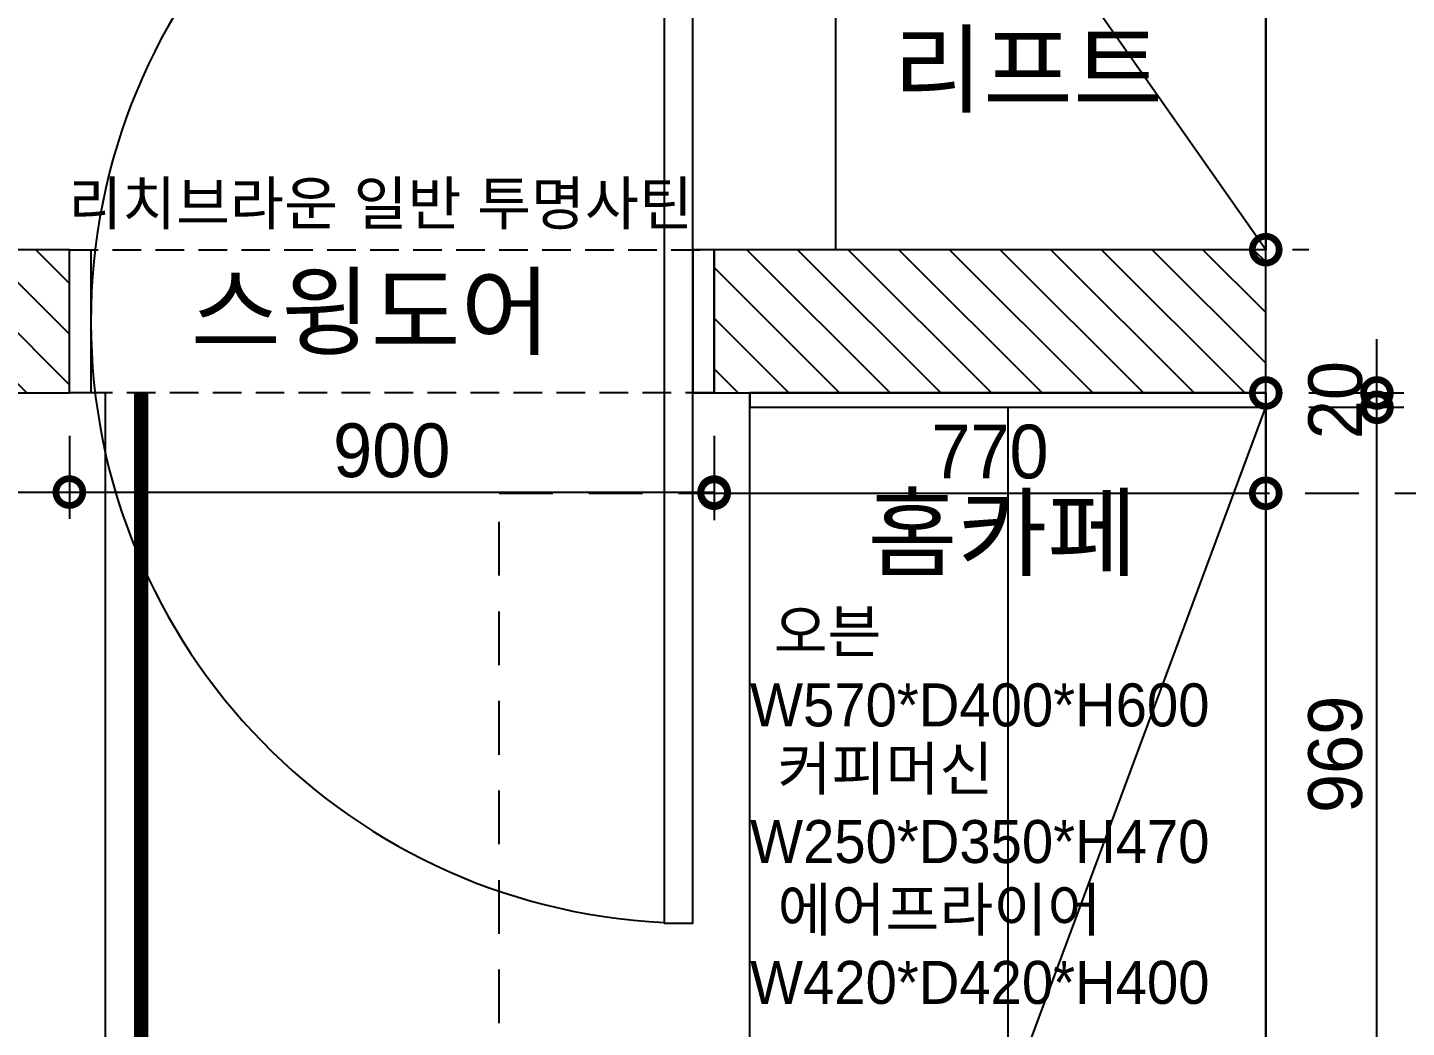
# Model space of a CAD drawing. Header units: inches. Extents: x -53835 to 52744, y -79586 to -50910.
# Drawn here: x -937 to 988, y -55263 to -53867 of the extents above; entities that cross this region are included whole.
import ezdxf

# ---------------------------------------------------------------- set-up
doc = ezdxf.new("R2010")
doc.units = ezdxf.units.IN
doc.header["$LTSCALE"] = 50
doc.header["$MEASUREMENT"] = 0
doc.linetypes.add('DH-HID2', pattern=[1.2, 0.8, -0.4])
doc.linetypes.add('HID', pattern=[2.5, 1.5, -1])
for name, color, linetype in [('0-ELC TEXT', 7, 'Continuous'), ('03-WAL NEW', 3, 'Continuous'), ('06-FUR', 6, 'Continuous'), ('06-LIGHT', 4, 'Continuous'), ('07-DIM WAL', 5, 'Continuous'), ('3.기호.계단선', 30, 'Continuous'), ('CO-DO-FR', 7, 'Continuous'), ('CO-DOOR', 8, 'Continuous'), ('도면층2', 2, 'Continuous')]:
    doc.layers.add(name, color=color, linetype=linetype)
doc.styles.add('스타일1', font='HY울릉도M.TTF')
doc.styles.add('코레일둥고', font='Korail_Round_Gothic_Medium.ttf')
doc.dimstyles.new('30', dxfattribs={"dimscale": 30, "dimtxt": 2.5, "dimasz": 2.5, "dimexe": 1.25, "dimexo": 2, "dimtad": 1, "dimdec": 0, "dimtxsty": '스타일1', "dimblk": 'DOTSMALL', "dimcen": 2.5, "dimclrd": 1, "dimclre": 1, "dimclrt": 2, "dimadec": 0, "dimazin": 0, "dimtfac": 1, "dimtix": 1, "dimtmove": 0, "dimatfit": 3, "dimldrblk": 'DOTSMALL', "dimfxl": 1.25, "dimarcsym": 0})
pattern_1 = [(50, (0, 0), (573.808, -50.2017), [60, -660]), (355, (0, 0), (-111.001, 601.754), [48, -528]), (100.4514, (47.8, -4.2), (462.807, 551.552), [50.992, -560.9137]), (46.1842, (0, 160), (853.793, -132.415), [90, -990]), (96.6356, (71.15, 149), (747.73, 779.295), [76.488, -841.371]), (351.1842, (0, 160), (747.73, 779.295), [72, -792]), (21, (80, 120), (477.5256, -322.095), [60, -660]), (326, (80, 120), (194.652, 580.12), [48, -528]), (71.4514, (119.8, 93.16), (672.178, 258.025), [50.992, -560.9137]), (37.5, (0, 0), (9.7279, 266.3151), [0, -521.6, 0, -536, 0, -530]), (7.5, (0, 0), (210.4556, 315.5294), [0, -305.6, 0, -509.6, 0, -202]), (327.5, (-178.4, 0), (427.05795, -18.0439), [0, -200, 0, -624, 0, -828]), (317.5, (-258.4, 0), (466.549, 80.084), [0, -260, 0, -414.4, 0, -588])]

# ---------------------------------------------------------------- blocks, each defined once
blk = doc.blocks.new('vudauseh')
at = {"layer": '도면층2'}
blk.add_line((-43472.2, -58865.2), (-43472.2, -54864.2), dxfattribs=at)
blk = doc.blocks.new('_DOTSMALL')
at = {"color": 0, "linetype": 'ByBlock', "const_width": 0.5}
blk.add_lwpolyline([(-0.0625, 0, 1), (0.0625, 0, 1)], format="xyb", close=True, dxfattribs=at)
blk = doc.blocks.new('*D215')
at = {"layer": '07-DIM WAL', "color": 1, "lineweight": -2, "transparency": 16777216}
for p, q in [((731.3, -54377), (753.8, -54377)), ((791.3, -57637), (791.3, -54377)), ((731.3, -57637), (753.8, -57637))]:
    blk.add_line(p, q, dxfattribs=at)
at = {"layer": 'Defpoints', "color": 0, "transparency": 16777216}
for p in [(791.3, -54377), (791.3, -54377), (791.3, -57637)]:
    blk.add_point(p, dxfattribs=at)
at = {"layer": '07-DIM WAL', "color": 1, "lineweight": -2, "transparency": 16777216, "xscale": 75, "yscale": 75, "zscale": 75}
for p, rotation in [((791.3, -54377), 90), ((791.3, -57637), 270)]:
    blk.add_blockref('_DOTSMALL', p, dxfattribs=dict(at, rotation=rotation))
at = {"layer": '07-DIM WAL', "color": 2, "transparency": 16777216, "insert": (733.6, -56007), "char_height": 75, "attachment_point": 5, "rotation": 90, "style": '스타일1'}
blk.add_mtext('3260', dxfattribs=at)
blk = doc.blocks.new('*D227')
at = {"layer": '07-DIM WAL', "color": 1, "lineweight": -2, "transparency": 16777216}
for p, q in [((851.3, -54397), (984, -54397)), ((946.5, -55366), (946.5, -54397)), ((851.3, -55366), (984, -55366))]:
    blk.add_line(p, q, dxfattribs=at)
at = {"layer": 'Defpoints', "color": 0, "transparency": 16777216}
for p in [(791.3, -54397), (946.5, -54397), (791.3, -55366)]:
    blk.add_point(p, dxfattribs=at)
at = {"layer": '07-DIM WAL', "color": 1, "lineweight": -2, "transparency": 16777216, "xscale": 75, "yscale": 75, "zscale": 75}
for p, rotation in [((946.5, -54397), 90), ((946.5, -55366), 270)]:
    blk.add_blockref('_DOTSMALL', p, dxfattribs=dict(at, rotation=rotation))
at = {"layer": '07-DIM WAL', "color": 2, "transparency": 16777216, "insert": (888.6, -54881.5), "char_height": 75, "attachment_point": 5, "rotation": 90, "style": '스타일1'}
blk.add_mtext('969', dxfattribs=at)
blk = doc.blocks.new('*D228')
at = {"layer": '07-DIM WAL', "color": 1, "lineweight": -2, "transparency": 16777216}
for p, q in [((946.5, -54472), (946.5, -54302)), ((851.3, -54377), (984, -54377)), ((851.3, -54397), (984, -54397))]:
    blk.add_line(p, q, dxfattribs=at)
at = {"layer": 'Defpoints', "color": 0, "transparency": 16777216}
for p in [(791.3, -54377), (946.5, -54377), (791.3, -54397)]:
    blk.add_point(p, dxfattribs=at)
at = {"layer": '07-DIM WAL', "color": 1, "lineweight": -2, "transparency": 16777216, "xscale": 75, "yscale": 75, "zscale": 75}
for p, rotation in [((946.5, -54377), 270), ((946.5, -54397), 90)]:
    blk.add_blockref('_DOTSMALL', p, dxfattribs=dict(at, rotation=rotation))
at = {"layer": '07-DIM WAL', "color": 2, "transparency": 16777216, "insert": (888.7, -54387), "char_height": 75, "attachment_point": 5, "rotation": 90, "style": '스타일1'}
blk.add_mtext('20', dxfattribs=at)
blk = doc.blocks.new('*D249')
at = {"layer": '07-DIM WAL', "color": 1, "lineweight": -2, "transparency": 16777216}
for p, q in [((731.3, -53322), (753.8, -53322)), ((791.3, -53322), (791.3, -54177)), ((851.3, -54177), (828.8, -54177))]:
    blk.add_line(p, q, dxfattribs=at)
at = {"layer": 'Defpoints', "color": 0, "transparency": 16777216}
for p in [(791.3, -53322), (791.3, -54177), (791.3, -54177)]:
    blk.add_point(p, dxfattribs=at)
at = {"layer": '07-DIM WAL', "color": 1, "lineweight": -2, "transparency": 16777216, "xscale": 75, "yscale": 75, "zscale": 75}
for p, rotation in [((791.3, -53322), 90), ((791.3, -54177), 270)]:
    blk.add_blockref('_DOTSMALL', p, dxfattribs=dict(at, rotation=rotation))
at = {"layer": '07-DIM WAL', "color": 2, "transparency": 16777216, "insert": (733.6, -53749.5), "char_height": 75, "attachment_point": 5, "rotation": 90, "style": '스타일1'}
blk.add_mtext('855', dxfattribs=at)
blk = doc.blocks.new('D-013')
at = {"layer": 'CO-DO-FR'}
for points in [[(0, 200), (30, 200), (30, 0), (0, 0)], [(900, 200), (870, 200), (870, 0), (900, 0)]]:
    blk.add_lwpolyline(points, close=True, dxfattribs=at)
at = {"layer": 'CO-DOOR'}
blk.add_lwpolyline([(830, 940), (830, -740), (870, -740), (870, 940)], close=True, dxfattribs=at)
blk.add_arc((870, 100), 840, 90, 267.2706, dxfattribs=at)
blk = doc.blocks.new('*D390')
at = {"layer": '07-DIM WAL', "color": 1, "lineweight": -2, "transparency": 16777216}
for p, q in [((-1408.7, -54437), (-1408.7, -54552.9)), ((-878.7, -54437), (-878.7, -54552.9)), ((-1408.7, -54515.4), (-878.7, -54515.4))]:
    blk.add_line(p, q, dxfattribs=at)
at = {"layer": 'Defpoints', "color": 0, "transparency": 16777216}
for p in [(-1408.7, -54377), (-878.7, -54377), (-878.7, -54515.4)]:
    blk.add_point(p, dxfattribs=at)
at = {"layer": '07-DIM WAL', "color": 1, "lineweight": -2, "transparency": 16777216, "xscale": 75, "yscale": 75, "zscale": 75, "rotation": 180}
blk.add_blockref('_DOTSMALL', (-1408.7, -54515.4), dxfattribs=at)
at = {"layer": '07-DIM WAL', "color": 1, "lineweight": -2, "transparency": 16777216, "xscale": 75, "yscale": 75, "zscale": 75}
blk.add_blockref('_DOTSMALL', (-878.7, -54515.4), dxfattribs=at)
at = {"layer": '07-DIM WAL', "color": 2, "transparency": 16777216, "insert": (-1143.7, -54457.7), "char_height": 75, "attachment_point": 5, "style": '스타일1'}
blk.add_mtext('530', dxfattribs=at)
blk = doc.blocks.new('*D391')
at = {"layer": '07-DIM WAL', "color": 1, "lineweight": -2, "transparency": 16777216}
for p, q in [((-878.7, -54437), (-878.7, -54552.9)), ((21.3, -54437), (21.3, -54552.9)), ((-878.7, -54515.4), (21.3, -54515.4))]:
    blk.add_line(p, q, dxfattribs=at)
at = {"layer": 'Defpoints', "color": 0, "transparency": 16777216}
for p in [(-878.7, -54377), (21.3, -54377), (21.3, -54515.4)]:
    blk.add_point(p, dxfattribs=at)
at = {"layer": '07-DIM WAL', "color": 1, "lineweight": -2, "transparency": 16777216, "xscale": 75, "yscale": 75, "zscale": 75, "rotation": 180}
blk.add_blockref('_DOTSMALL', (-878.7, -54515.4), dxfattribs=at)
at = {"layer": '07-DIM WAL', "color": 1, "lineweight": -2, "transparency": 16777216, "xscale": 75, "yscale": 75, "zscale": 75}
blk.add_blockref('_DOTSMALL', (21.3, -54515.4), dxfattribs=at)
at = {"layer": '07-DIM WAL', "color": 2, "transparency": 16777216, "insert": (-428.7, -54457.6), "char_height": 75, "attachment_point": 5, "style": '스타일1'}
blk.add_mtext('900', dxfattribs=at)
blk = doc.blocks.new('*D392')
at = {"layer": '07-DIM WAL', "color": 1, "lineweight": -2, "transparency": 16777216}
for p, q in [((21.3, -54437), (21.3, -54554.5)), ((791.3, -54437), (791.3, -54554.5)), ((21.3, -54517), (791.3, -54517))]:
    blk.add_line(p, q, dxfattribs=at)
at = {"layer": 'Defpoints', "color": 0, "transparency": 16777216}
for p in [(21.3, -54377), (791.3, -54377), (791.3, -54517)]:
    blk.add_point(p, dxfattribs=at)
at = {"layer": '07-DIM WAL', "color": 1, "lineweight": -2, "transparency": 16777216, "xscale": 75, "yscale": 75, "zscale": 75, "rotation": 180}
blk.add_blockref('_DOTSMALL', (21.3, -54517), dxfattribs=at)
at = {"layer": '07-DIM WAL', "color": 1, "lineweight": -2, "transparency": 16777216, "xscale": 75, "yscale": 75, "zscale": 75}
blk.add_blockref('_DOTSMALL', (791.3, -54517), dxfattribs=at)
at = {"layer": '07-DIM WAL', "color": 2, "transparency": 16777216, "insert": (406.3, -54459.3), "char_height": 75, "attachment_point": 5, "style": '스타일1'}
blk.add_mtext('770', dxfattribs=at)

msp = doc.modelspace()

# ---------------------------------------------------------------- hatches: boundary and pattern name
at = {"layer": '03-WAL NEW'}
h = msp.add_hatch(dxfattribs=at)
h.set_pattern_fill('_USER', color=256, scale=50, angle=135, pattern_type=0)
h.set_pattern_definition([(135, (-79609.61, -20748.035), (-35.35534, -35.35534), [])])
h.paths.add_polyline_path([(-878.651, -54177.002), (-1408.651, -54177.002), (-1408.651, -54377.002), (-878.651, -54377.002)])
h = msp.add_hatch(dxfattribs=at)
h.set_pattern_fill('_USER', color=256, scale=50, angle=135, pattern_type=0)
h.set_pattern_definition([(135, (-79609.61, -20533.035), (-35.35534, -35.35534), [])])
h.paths.add_polyline_path([(791.349, -54377.002), (791.349, -54177.002), (191.349, -54177.002), (21.349, -54177.002), (21.349, -54377.002)])
at = {"layer": '07-DIM WAL', "transparency": 33554687}
h = msp.add_hatch(dxfattribs=at)
h.set_pattern_fill('AR-CONC', color=8, scale=80, style=0)
h.set_pattern_definition(pattern_1)
h.paths.add_polyline_path([(657.103, -54086.781), (657.103, -53867.224), (810.099, -53867.224), (810.099, -54086.781)], flags=9)
h = msp.add_hatch(dxfattribs=at)
h.set_pattern_fill('AR-CONC', color=8, scale=80, style=0)
h.set_pattern_definition(pattern_1)
h.paths.add_polyline_path([(382.17, -54042.656), (600.529, -54042.656), (600.529, -54195.752), (382.17, -54195.752)], flags=9)

# ---------------------------------------------------------------- linework, layer by layer
at = {"layer": '03-WAL NEW'}
msp.add_lwpolyline([(-878.651, -54177.002), (-1408.651, -54177.002), (-1408.651, -54377.002), (-878.651, -54377.002)], close=True, dxfattribs=at)
msp.add_lwpolyline([(791.349, -54177.002), (21.349, -54177.002), (21.349, -54377.002), (791.349, -54377.002)], dxfattribs=at)
at = {"layer": '06-FUR'}
msp.add_line((791.349, -54177.002), (191.349, -53322.002), dxfattribs=at)
for points in [[(791.349, -54177.002), (191.349, -54177.002), (191.349, -53322.002), (791.349, -53322.002)], [(71.349, -54377.002), (791.349, -54377.002), (791.349, -57637.002), (71.349, -57637.002)], [(71.349, -54397.002), (791.349, -54397.002), (791.349, -54377.002), (71.349, -54377.002)]]:
    msp.add_lwpolyline(points, close=True, dxfattribs=at)
msp.add_lwpolyline([(431.349, -54397.002), (431.349, -55366.002), (791.349, -54397.002)], dxfattribs=at)
at = {"layer": '06-LIGHT', "color": 10, "linetype": 'HID'}
msp.add_lwpolyline([(-778.651, -54377.002, 20, 20, 0), (-778.651, -57637.002, 20, 20, 0)], format="xyseb", dxfattribs=at)
at = {"layer": '06-LIGHT'}
msp.add_lwpolyline([(-828.651, -54377.002), (-828.651, -57637.002), (-1691.369, -57637.002)], dxfattribs=at)
at = {"layer": '3.기호.계단선', "linetype": 'HID'}
msp.add_lwpolyline([(-278.651, -56007.002), (-278.651, -54517.002), (3198.53, -54517.002), (3198.53, -54867.905), (3656.131, -54867.905), (3656.131, -55139.42)], dxfattribs=at)
at = {"layer": 'CO-DOOR', "color": 251, "linetype": 'DH-HID2'}
for p, q in [((-878.651, -54177.002), (21.349, -54177.002)), ((21.349, -54377.002), (-878.651, -54377.002))]:
    msp.add_line(p, q, dxfattribs=at)

# ---------------------------------------------------------------- block references
msp.add_blockref('vudauseh', (44263.598, 1228.239))
at = {"layer": 'CO-DOOR'}
msp.add_blockref('D-013', (-878.651, -54377.002), dxfattribs=at)

# ---------------------------------------------------------------- texts
at = {"layer": '0-ELC TEXT', "style": '코레일둥고'}
for s, height, p in [('리프트', 100, (271.248, -53975.003)), ('리치브라운 일반 투명사틴', 60, (-880.279, -54142.268)), ('스윙도어', 100, (-709.007, -54313.297)), ('홈카페', 100, (235.494, -54622.079)), ('오븐', 60, (104.268, -54739.633)), ('W570*D400*H600', 60, (71.349, -54842.485)), ('커피머신', 60, (109.901, -54931.502)), ('W250*D350*H470', 60, (71.349, -55033.219)), ('에어프라이어', 60, (109.901, -55128.135)), ('W420*D420*H400', 60, (71.349, -55229.852))]:
    msp.add_text(s, height=height, dxfattribs=at).set_placement(p)

# ---------------------------------------------------------------- dimensions: what is measured, and where the dimension line sits
at = {"layer": '07-DIM WAL'}
for base, p1, p2, angle, picture, middle in [((791.349, -54177.002), (791.349, -53322.002), (791.349, -54177.002), 270, '*D249', (733.601, -53749.502)), ((791.349, -54377.002), (791.349, -57637.002), (791.349, -54377.002), 90, '*D215', (733.552, -56007.002))]:
    dim = msp.add_linear_dim(base=base, p1=p1, p2=p2, angle=angle, dimstyle='30', dxfattribs=at)
    dim.commit()
    dim.dimension.update_dxf_attribs({"geometry": picture, "text_midpoint": middle})
for base, p1, p2, picture, middle in [((946.452, -54377.002), (791.349, -54397.002), (791.349, -54377.002), '*D228', (888.704, -54387.002)), ((946.452, -54397.002), (791.349, -55366.002), (791.349, -54397.002), '*D227', (888.604, -54881.502))]:
    dim = msp.add_linear_dim(base=base, p1=p1, p2=p2, angle=90, dimstyle='30', override={"dimtmove": 1}, dxfattribs=at)
    dim.commit()
    dim.dimension.update_dxf_attribs({"geometry": picture, "text_midpoint": middle})
for base, p1, p2, picture, middle in [((-878.651, -54515.425), (-1408.651, -54377.002), (-878.651, -54377.002), '*D390', (-1143.651, -54457.677)), ((21.349, -54515.425), (-878.651, -54377.002), (21.349, -54377.002), '*D391', (-428.651, -54457.628)), ((791.349, -54517.002), (21.349, -54377.002), (791.349, -54377.002), '*D392', (406.349, -54459.254))]:
    dim = msp.add_linear_dim(base=base, p1=p1, p2=p2, dimstyle='30', dxfattribs=at)
    dim.commit()
    dim.dimension.update_dxf_attribs({"geometry": picture, "text_midpoint": middle})

doc.saveas('drawing.dxf')
